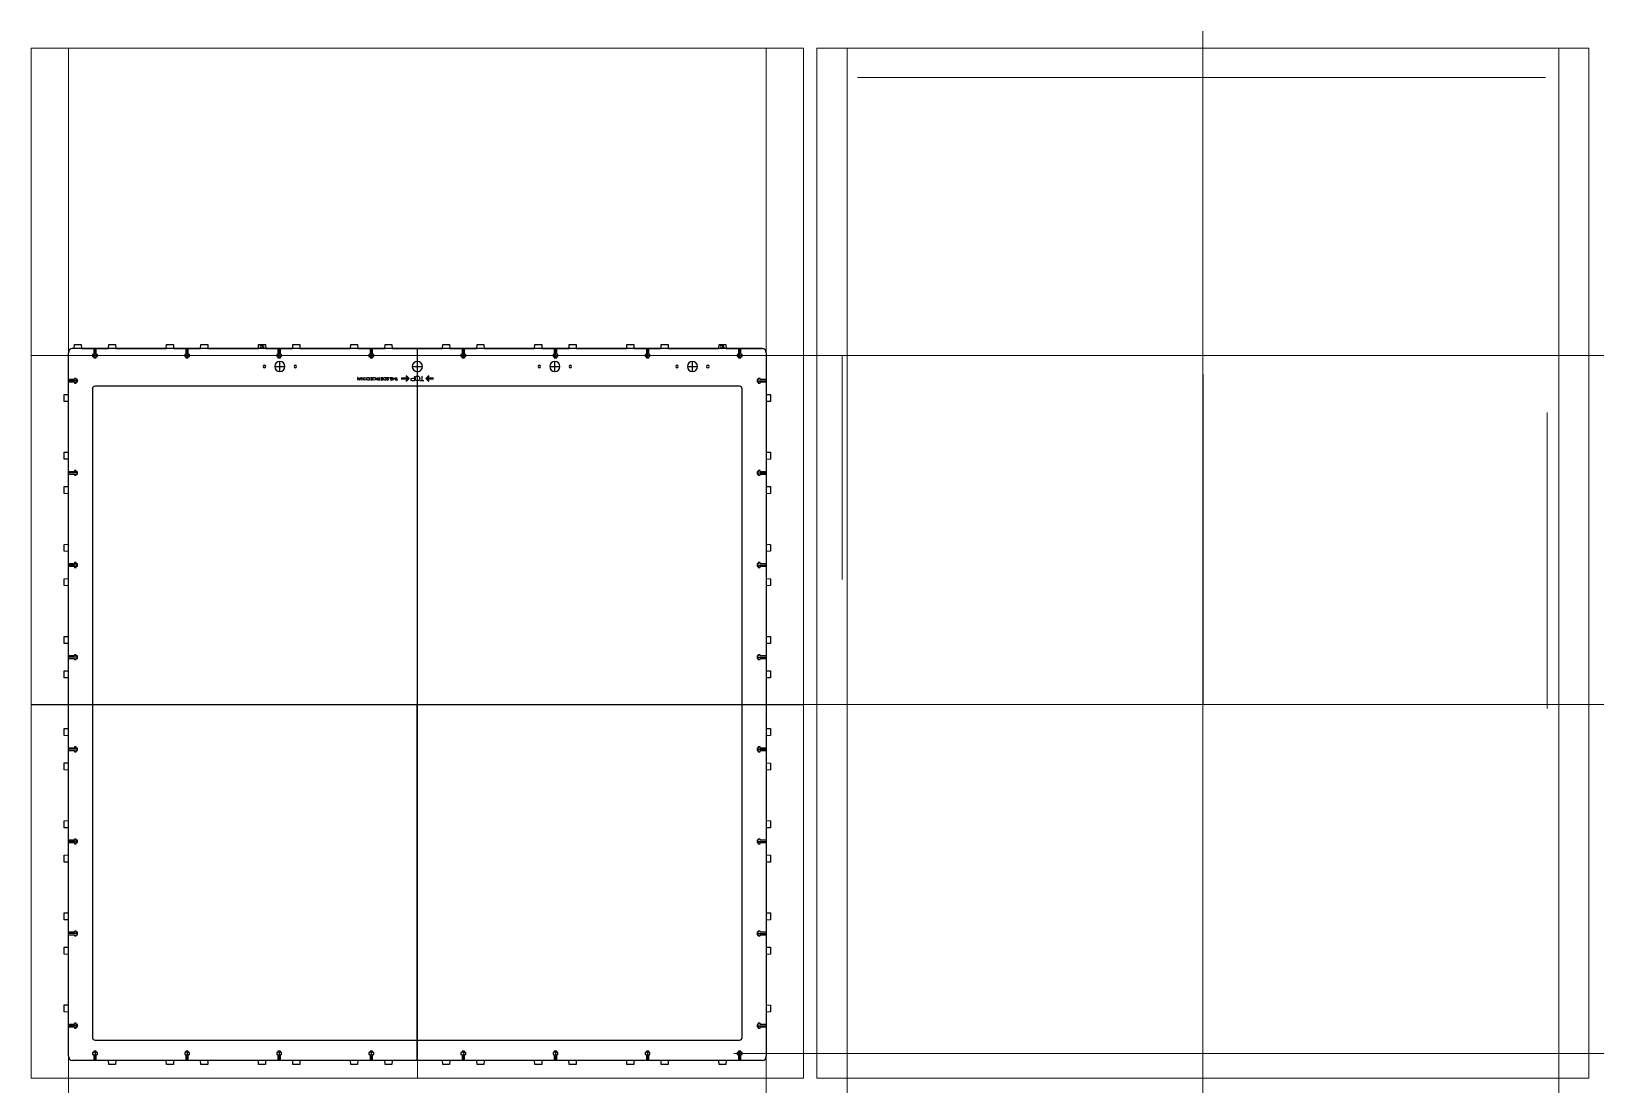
# Model space of a CAD drawing. Header units: millimetres. Extents: x -1949 to 1995, y -2739 to 1842.
# Drawn here: x -1758 to 65, y 615 to 1842 of the extents above; entities that cross this region are included whole.
import ezdxf

# ---------------------------------------------------------------- set-up
doc = ezdxf.new("R2010")
doc.units = ezdxf.units.MM
doc.layers.get('0').update_dxf_attribs({"lineweight": 25, "true_color": 0xffffff})
doc.layers.add('Laser Table', color=2, linetype='Continuous', lineweight=0, true_color=0xffff00)
doc.layers.add('Referance lines', color=2, linetype='Continuous', lineweight=0, true_color=0xffff00)

msp = doc.modelspace()

# ---------------------------------------------------------------- linework, layer by layer
at = {"color": 1, "true_color": 0xff0000}
for p, q in [((-1708.3, 1472.7), (-1708.1, 1477.6)), ((-1708.1, 1477.6), (-1700, 1477.6)), ((-1700, 1477.6), (-1699.8, 1472.7)), ((-1668.2, 1472.7), (-1668, 1477.6)), ((-1668, 1477.6), (-1660, 1477.6)), ((-1660, 1477.6), (-1659.8, 1472.7)), ((-1600.9, 1472.7), (-1600.7, 1477.6)), ((-1600.7, 1477.6), (-1592.7, 1477.6)), ((-1592.7, 1477.6), (-1592.5, 1472.7)), ((-1560.9, 1472.7), (-1560.7, 1477.6)), ((-1560.7, 1477.6), (-1552.7, 1477.6)), ((-1552.7, 1477.6), (-1552.5, 1472.7)), ((-1493.6, 1472.7), (-1493.4, 1477.6)), ((-1493.4, 1477.6), (-1485.3, 1477.6)), ((-1485.3, 1477.6), (-1485.1, 1472.7)), ((-1453.6, 1472.7), (-1453.4, 1477.6)), ((-1453.4, 1477.6), (-1445.3, 1477.6)), ((-1445.3, 1477.6), (-1445.1, 1472.7)), ((-1386.2, 1472.7), (-1386, 1477.6)), ((-1386, 1477.6), (-1378, 1477.6)), ((-1378, 1477.6), (-1377.8, 1472.7)), ((-1346.2, 1472.7), (-1346, 1477.6)), ((-1346, 1477.6), (-1338, 1477.6)), ((-1338, 1477.6), (-1337.8, 1472.7)), ((-1278.9, 1472.7), (-1278.7, 1477.6)), ((-1278.7, 1477.6), (-1270.7, 1477.6)), ((-1270.7, 1477.6), (-1270.5, 1472.7)), ((-1238.9, 1472.7), (-1238.7, 1477.6)), ((-1238.7, 1477.6), (-1230.7, 1477.6)), ((-1230.7, 1477.6), (-1230.5, 1472.7)), ((-1171.6, 1472.7), (-1171.4, 1477.6)), ((-1171.4, 1477.6), (-1163.3, 1477.6)), ((-1163.3, 1477.6), (-1163.1, 1472.7)), ((-1131.5, 1472.7), (-1131.3, 1477.6)), ((-1131.3, 1477.6), (-1123.3, 1477.6)), ((-1123.3, 1477.6), (-1123.1, 1472.7)), ((-1064.2, 1472.7), (-1064, 1477.6)), ((-1064, 1477.6), (-1056, 1477.6)), ((-1056, 1477.6), (-1055.8, 1472.7)), ((-1024.2, 1472.7), (-1024, 1477.6)), ((-1024, 1477.6), (-1016, 1477.6)), ((-1016, 1477.6), (-1015.8, 1472.7)), ((-956.9, 1472.7), (-956.7, 1477.6)), ((-956.7, 1477.6), (-948.6, 1477.6)), ((-948.6, 1477.6), (-948.4, 1472.7)), ((-1659.8, 1472.7), (-1600.9, 1472.7)), ((-1552.5, 1472.7), (-1493.6, 1472.7)), ((-1445.1, 1472.7), (-1386.2, 1472.7)), ((-1337.8, 1472.7), (-1278.9, 1472.7)), ((-1230.5, 1472.7), (-1171.6, 1472.7)), ((-1123.1, 1472.7), (-1064.2, 1472.7)), ((-1015.8, 1472.7), (-956.9, 1472.7)), ((-1719.9, 1419.2), (-1715, 1419.4)), ((-1719.9, 1411.2), (-1719.9, 1419.2)), ((-1715, 1411), (-1719.9, 1411.2)), ((-1715, 1352.1), (-1715, 1411)), ((-901.7, 1419.4), (-896.8, 1419.2)), ((-896.8, 1411.2), (-901.7, 1411)), ((-901.7, 1411), (-901.7, 1352.1)), ((-896.8, 1419.2), (-896.8, 1411.2)), ((-1719.9, 1351.9), (-1715, 1352.1)), ((-1719.9, 1343.9), (-1719.9, 1351.9)), ((-901.7, 1352.1), (-896.8, 1351.9)), ((-896.8, 1351.9), (-896.8, 1343.8)), ((-1715, 1343.7), (-1719.9, 1343.9)), ((-896.8, 1343.8), (-901.7, 1343.6)), ((-1719.9, 1311.9), (-1715, 1312.1)), ((-1719.9, 1303.8), (-1719.9, 1311.9)), ((-1715, 1303.6), (-1719.9, 1303.8)), ((-1715, 1244.7), (-1715, 1303.6)), ((-901.7, 1312.1), (-896.8, 1311.9)), ((-896.8, 1303.8), (-901.7, 1303.6)), ((-901.7, 1303.6), (-901.7, 1244.7)), ((-896.8, 1311.9), (-896.8, 1303.8)), ((-1719.9, 1244.5), (-1715, 1244.7)), ((-1719.9, 1236.5), (-1719.9, 1244.5)), ((-901.7, 1244.7), (-896.8, 1244.5)), ((-896.8, 1244.5), (-896.8, 1236.5)), ((-1715, 1236.3), (-1719.9, 1236.5)), ((-896.8, 1236.5), (-901.7, 1236.3)), ((-1719.9, 1204.5), (-1715, 1204.7)), ((-1719.9, 1196.5), (-1719.9, 1204.5)), ((-901.7, 1204.7), (-896.8, 1204.5)), ((-896.8, 1204.5), (-896.8, 1196.5)), ((-1715, 1196.3), (-1719.9, 1196.5)), ((-1715, 1137.4), (-1715, 1196.3)), ((-896.8, 1196.5), (-901.7, 1196.3)), ((-901.7, 1196.3), (-901.7, 1137.4)), ((-1719.9, 1137.2), (-1715, 1137.4)), ((-1719.9, 1129.2), (-1719.9, 1137.2)), ((-901.7, 1137.4), (-896.8, 1137.2)), ((-896.8, 1137.2), (-896.8, 1129.2)), ((-1715, 1129), (-1719.9, 1129.2)), ((-896.8, 1129.2), (-901.7, 1129)), ((-1719.9, 1097.2), (-1715, 1097.4)), ((-1719.9, 1089.2), (-1719.9, 1097.2)), ((-901.7, 1097.4), (-896.8, 1097.2)), ((-896.8, 1097.2), (-896.8, 1089.2)), ((-1715, 1089), (-1719.9, 1089.2)), ((-1715, 1030.1), (-1715, 1089)), ((-896.8, 1089.2), (-901.7, 1089)), ((-901.7, 1089), (-901.7, 1030.1)), ((-1719.9, 1029.9), (-1715, 1030.1)), ((-1719.9, 1021.8), (-1719.9, 1029.9)), ((-1715, 1021.6), (-1719.9, 1021.8)), ((-901.7, 1030.1), (-896.8, 1029.9)), ((-896.8, 1021.8), (-901.7, 1021.6)), ((-896.8, 1029.9), (-896.8, 1021.8)), ((-1719.9, 989.9), (-1715, 990.1)), ((-1719.9, 981.8), (-1719.9, 989.9)), ((-901.7, 990), (-896.8, 989.8)), ((-896.8, 989.8), (-896.8, 981.8)), ((-1715, 981.6), (-1719.9, 981.8)), ((-1715, 922.7), (-1715, 981.6)), ((-896.8, 981.8), (-901.7, 981.6)), ((-901.7, 981.6), (-901.7, 922.7)), ((-1719.9, 922.5), (-1715, 922.7)), ((-1719.9, 914.5), (-1719.9, 922.5)), ((-1715, 914.3), (-1719.9, 914.5)), ((-901.7, 922.7), (-896.8, 922.5)), ((-896.8, 914.5), (-901.7, 914.3)), ((-896.8, 922.5), (-896.8, 914.5)), ((-1719.9, 882.5), (-1715, 882.7)), ((-1719.9, 874.5), (-1719.9, 882.5)), ((-901.7, 882.7), (-896.8, 882.5)), ((-896.8, 882.5), (-896.8, 874.5)), ((-1715, 874.3), (-1719.9, 874.5)), ((-1715, 815.4), (-1715, 874.3)), ((-896.8, 874.5), (-901.7, 874.3)), ((-901.7, 874.3), (-901.7, 815.4)), ((-1719.9, 815.2), (-1715, 815.4)), ((-1719.9, 807.2), (-1719.9, 815.2)), ((-1715, 807), (-1719.9, 807.2)), ((-901.7, 815.4), (-896.8, 815.2)), ((-896.8, 807.1), (-901.7, 806.9)), ((-896.8, 815.2), (-896.8, 807.1)), ((-1719.9, 775.2), (-1715, 775.4)), ((-1719.9, 767.1), (-1719.9, 775.2)), ((-1715, 766.9), (-1719.9, 767.1)), ((-1715, 708.1), (-1715, 766.9)), ((-901.7, 775.4), (-896.8, 775.2)), ((-896.8, 767.1), (-901.7, 766.9)), ((-901.7, 766.9), (-901.7, 708)), ((-896.8, 775.2), (-896.8, 767.1)), ((-1719.9, 707.9), (-1715, 708.1)), ((-1719.9, 699.8), (-1719.9, 707.9)), ((-1715, 699.6), (-1719.9, 699.8)), ((-901.7, 708), (-896.8, 707.8)), ((-896.8, 699.8), (-901.7, 699.6)), ((-896.8, 707.8), (-896.8, 699.8)), ((-1668.1, 638.5), (-1668.3, 643.3)), ((-1660, 638.5), (-1668.1, 638.5)), ((-1659.8, 643.3), (-1660, 638.5)), ((-1600.9, 643.3), (-1659.8, 643.3)), ((-1600.7, 638.5), (-1600.9, 643.3)), ((-1592.7, 638.5), (-1600.7, 638.5)), ((-1592.5, 643.3), (-1592.7, 638.5)), ((-1560.7, 638.5), (-1560.9, 643.3)), ((-1552.7, 638.5), (-1560.7, 638.5)), ((-1552.5, 643.3), (-1552.7, 638.5)), ((-1493.6, 643.3), (-1552.5, 643.3)), ((-1493.4, 638.5), (-1493.6, 643.3)), ((-1485.4, 638.5), (-1493.4, 638.5)), ((-1485.2, 643.3), (-1485.4, 638.5)), ((-1453.4, 638.5), (-1453.6, 643.3)), ((-1445.3, 638.5), (-1453.4, 638.5)), ((-1445.1, 643.3), (-1445.3, 638.5)), ((-1386.2, 643.3), (-1445.1, 643.3)), ((-1386, 638.5), (-1386.2, 643.3)), ((-1378, 638.5), (-1386, 638.5)), ((-1377.8, 643.3), (-1378, 638.5)), ((-1346, 638.5), (-1346.2, 643.3)), ((-1338, 638.5), (-1346, 638.5)), ((-1337.8, 643.3), (-1338, 638.5)), ((-1278.9, 643.3), (-1337.8, 643.3)), ((-1278.7, 638.5), (-1278.9, 643.3)), ((-1270.7, 638.5), (-1278.7, 638.5)), ((-1270.5, 643.3), (-1270.7, 638.5)), ((-1238.7, 638.5), (-1238.9, 643.3)), ((-1230.7, 638.5), (-1238.7, 638.5)), ((-1230.5, 643.3), (-1230.7, 638.5)), ((-1171.6, 643.3), (-1230.5, 643.3)), ((-1171.4, 638.5), (-1171.6, 643.3)), ((-1163.3, 638.5), (-1171.4, 638.5)), ((-1163.1, 643.3), (-1163.3, 638.5)), ((-1131.4, 638.5), (-1131.6, 643.3)), ((-1123.3, 638.5), (-1131.4, 638.5)), ((-1123.1, 643.3), (-1123.3, 638.5)), ((-1064.2, 643.3), (-1123.1, 643.3)), ((-1064, 638.5), (-1064.2, 643.3)), ((-1056, 638.5), (-1064, 638.5)), ((-1055.8, 643.3), (-1056, 638.5)), ((-1024, 638.5), (-1024.2, 643.3)), ((-1016, 638.5), (-1024, 638.5)), ((-1015.8, 643.3), (-1016, 638.5)), ((-956.9, 643.3), (-1015.8, 643.3)), ((-956.7, 638.5), (-956.9, 643.3)), ((-948.7, 638.5), (-956.7, 638.5)), ((-948.5, 643.3), (-948.7, 638.5))]:
    msp.add_line(p, q, dxfattribs=at)
for p, q in [((-1715, 648.1), (-1715, 1467.9)), ((-1715, 1436.6), (-1715, 1467.9)), ((-906.5, 1472.7), (-1710.5, 1472.7)), ((-1708.3, 1472.7), (-1710.5, 1472.7)), ((-1699.8, 1472.7), (-1699.8, 1472.7)), ((-1699.8, 1472.7), (-1685.4, 1472.7)), ((-1685.4, 1465.7), (-1686.8, 1465.7)), ((-1686.8, 1465.7), (-1686.8, 1463.5)), ((-1686.8, 1463.5), (-1685.4, 1463.5)), ((-1685.4, 1472.7), (-1682.6, 1472.7)), ((-1685.4, 1472.7), (-1685.4, 1465.7)), ((-1685.4, 1463.5), (-1685.4, 1462)), ((-1685.4, 1462), (-1682.6, 1462)), ((-1684, 1464.2), (-1684, 1472.7)), ((-1684, 1462), (-1684, 1472.7)), ((-1682.6, 1465.7), (-1682.6, 1472.7)), ((-1682.6, 1472.7), (-1668.2, 1472.7)), ((-1681.2, 1465.7), (-1682.6, 1465.7)), ((-1682.6, 1462), (-1682.6, 1463.5)), ((-1682.6, 1463.5), (-1681.2, 1463.5)), ((-1681.2, 1463.5), (-1681.2, 1465.7)), ((-1592.5, 1472.7), (-1578.1, 1472.7)), ((-1578.1, 1465.7), (-1579.5, 1465.7)), ((-1579.5, 1465.7), (-1579.5, 1463.5)), ((-1579.5, 1463.5), (-1578.1, 1463.5)), ((-1578.1, 1472.7), (-1575.3, 1472.7)), ((-1578.1, 1472.7), (-1578.1, 1465.7)), ((-1578.1, 1463.5), (-1578.1, 1462)), ((-1578.1, 1462), (-1575.3, 1462)), ((-1576.7, 1464.2), (-1576.7, 1472.7)), ((-1576.7, 1462), (-1576.7, 1472.7)), ((-1575.3, 1465.7), (-1575.3, 1472.7)), ((-1575.3, 1472.7), (-1560.9, 1472.7)), ((-1573.9, 1465.7), (-1575.3, 1465.7)), ((-1575.3, 1462), (-1575.3, 1463.5)), ((-1575.3, 1463.5), (-1573.9, 1463.5)), ((-1573.9, 1463.5), (-1573.9, 1465.7)), ((-1485.1, 1472.7), (-1470.8, 1472.7)), ((-1470.8, 1465.7), (-1472.2, 1465.7)), ((-1472.2, 1465.7), (-1472.2, 1463.5)), ((-1472.2, 1463.5), (-1470.8, 1463.5)), ((-1470.8, 1472.7), (-1468, 1472.7)), ((-1470.8, 1472.7), (-1470.8, 1465.7)), ((-1470.8, 1463.5), (-1470.8, 1462)), ((-1470.8, 1462), (-1468, 1462)), ((-1469.4, 1464.2), (-1469.4, 1472.7)), ((-1469.4, 1462), (-1469.4, 1472.7)), ((-1468, 1465.7), (-1468, 1472.7)), ((-1468, 1472.7), (-1453.6, 1472.7)), ((-1466.6, 1465.7), (-1468, 1465.7)), ((-1468, 1462), (-1468, 1463.5)), ((-1468, 1463.5), (-1466.6, 1463.5)), ((-1466.6, 1463.5), (-1466.6, 1465.7)), ((-1377.8, 1472.7), (-1363.4, 1472.7)), ((-1363.4, 1465.7), (-1364.8, 1465.7)), ((-1364.8, 1465.7), (-1364.8, 1463.5)), ((-1364.8, 1463.5), (-1363.4, 1463.5)), ((-1363.4, 1472.7), (-1360.6, 1472.7)), ((-1363.4, 1472.7), (-1363.4, 1465.7)), ((-1363.4, 1463.5), (-1363.4, 1462)), ((-1363.4, 1462), (-1360.6, 1462)), ((-1362, 1464.2), (-1362, 1472.7)), ((-1362, 1462), (-1362, 1472.7)), ((-1360.6, 1465.7), (-1360.6, 1472.7)), ((-1360.6, 1472.7), (-1346.2, 1472.7)), ((-1359.2, 1465.7), (-1360.6, 1465.7)), ((-1360.6, 1462), (-1360.6, 1463.5)), ((-1360.6, 1463.5), (-1359.2, 1463.5)), ((-1359.2, 1463.5), (-1359.2, 1465.7)), ((-1308.4, 643.3), (-1308.3, 1472.7)), ((-1270.5, 1472.7), (-1256.1, 1472.7)), ((-1256.1, 1465.7), (-1257.5, 1465.7)), ((-1257.5, 1465.7), (-1257.5, 1463.5)), ((-1257.5, 1463.5), (-1256.1, 1463.5)), ((-1256.1, 1472.7), (-1253.3, 1472.7)), ((-1256.1, 1472.7), (-1256.1, 1465.7)), ((-1256.1, 1463.5), (-1256.1, 1462)), ((-1256.1, 1462), (-1253.3, 1462)), ((-1254.7, 1464.2), (-1254.7, 1472.7)), ((-1254.7, 1462), (-1254.7, 1472.7)), ((-1253.3, 1465.7), (-1253.3, 1472.7)), ((-1253.3, 1472.7), (-1238.9, 1472.7)), ((-1251.9, 1465.7), (-1253.3, 1465.7)), ((-1253.3, 1462), (-1253.3, 1463.5)), ((-1253.3, 1463.5), (-1251.9, 1463.5)), ((-1251.9, 1463.5), (-1251.9, 1465.7)), ((-1163.1, 1472.7), (-1148.7, 1472.7)), ((-1148.7, 1465.7), (-1150.1, 1465.7)), ((-1150.1, 1465.7), (-1150.1, 1463.5)), ((-1150.1, 1463.5), (-1148.7, 1463.5)), ((-1148.7, 1472.7), (-1145.9, 1472.7)), ((-1148.7, 1472.7), (-1148.7, 1465.7)), ((-1148.7, 1463.5), (-1148.7, 1462)), ((-1148.7, 1462), (-1145.9, 1462)), ((-1147.3, 1464.2), (-1147.3, 1472.7)), ((-1147.3, 1462), (-1147.3, 1472.7)), ((-1145.9, 1465.7), (-1145.9, 1472.7)), ((-1145.9, 1472.7), (-1131.5, 1472.7)), ((-1144.5, 1465.7), (-1145.9, 1465.7)), ((-1145.9, 1462), (-1145.9, 1463.5)), ((-1145.9, 1463.5), (-1144.5, 1463.5)), ((-1144.5, 1463.5), (-1144.5, 1465.7)), ((-1055.8, 1472.7), (-1041.4, 1472.7)), ((-1041.4, 1465.7), (-1042.8, 1465.7)), ((-1042.8, 1465.7), (-1042.8, 1463.5)), ((-1042.8, 1463.5), (-1041.4, 1463.5)), ((-1041.4, 1472.7), (-1038.6, 1472.7)), ((-1041.4, 1472.7), (-1041.4, 1465.7)), ((-1041.4, 1463.5), (-1041.4, 1462)), ((-1041.4, 1462), (-1038.6, 1462)), ((-1040, 1464.2), (-1040, 1472.7)), ((-1040, 1462), (-1040, 1472.7)), ((-1038.6, 1465.7), (-1038.6, 1472.7)), ((-1038.6, 1472.7), (-1024.2, 1472.7)), ((-1037.2, 1465.7), (-1038.6, 1465.7)), ((-1038.6, 1462), (-1038.6, 1463.5)), ((-1038.6, 1463.5), (-1037.2, 1463.5)), ((-1037.2, 1463.5), (-1037.2, 1465.7)), ((-948.4, 1472.7), (-934.1, 1472.7)), ((-934.1, 1465.7), (-935.5, 1465.7)), ((-935.5, 1465.7), (-935.5, 1463.5)), ((-935.5, 1463.5), (-934.1, 1463.5)), ((-934.1, 1472.7), (-931.3, 1472.7)), ((-934.1, 1472.7), (-934.1, 1465.7)), ((-934.1, 1463.5), (-934.1, 1462)), ((-934.1, 1462), (-931.3, 1462)), ((-932.7, 1464.2), (-932.7, 1472.7)), ((-932.7, 1462), (-932.7, 1472.7)), ((-931.3, 1465.7), (-931.3, 1472.7)), ((-931.3, 1472.7), (-906.5, 1472.7)), ((-929.9, 1465.7), (-931.3, 1465.7)), ((-931.3, 1462), (-931.3, 1463.5)), ((-931.3, 1463.5), (-929.9, 1463.5)), ((-929.9, 1463.5), (-929.9, 1465.7)), ((-901.7, 1467.9), (-901.7, 648.1)), ((-901.7, 1467.9), (-901.7, 1436.6)), ((-1474.5, 1451.8), (-1462.7, 1451.8)), ((-1468.6, 1445.9), (-1468.6, 1457.7)), ((-1314.3, 1451.8), (-1302.3, 1451.8)), ((-1308.3, 1445.8), (-1308.3, 1457.8)), ((-1153.9, 1451.8), (-1142.1, 1451.8)), ((-1148, 1445.9), (-1148, 1457.7)), ((-993.6, 1451.8), (-981.8, 1451.8)), ((-987.7, 1445.9), (-987.7, 1457.7)), ((-1708, 1436.6), (-1715, 1436.6)), ((-1715, 1433.8), (-1715, 1436.6)), ((-1706.5, 1435.2), (-1715, 1435.2)), ((-1704.4, 1435.2), (-1715, 1435.2)), ((-1715, 1433.8), (-1708, 1433.8)), ((-1715, 1419.4), (-1715, 1433.8)), ((-1705.8, 1438), (-1708, 1438)), ((-1708, 1438), (-1708, 1436.6)), ((-1708, 1433.8), (-1708, 1432.4)), ((-1708, 1432.4), (-1705.8, 1432.4)), ((-1705.8, 1436.6), (-1705.8, 1438)), ((-1704.4, 1436.6), (-1705.8, 1436.6)), ((-1705.8, 1432.4), (-1705.8, 1433.8)), ((-1705.8, 1433.8), (-1704.4, 1433.8)), ((-1704.4, 1433.8), (-1704.4, 1436.6)), ((-1687, 1425.8), (-1687, 670.1)), ((-932.7, 1428.8), (-1684, 1428.8)), ((-929.7, 670.1), (-929.7, 1425.8)), ((-910.9, 1436.6), (-912.3, 1436.6)), ((-912.3, 1436.6), (-912.3, 1433.8)), ((-912.3, 1435.2), (-901.7, 1435.2)), ((-912.3, 1433.8), (-910.9, 1433.8)), ((-908.7, 1438), (-910.9, 1438)), ((-910.9, 1438), (-910.9, 1436.6)), ((-910.9, 1433.8), (-910.9, 1432.4)), ((-910.9, 1432.4), (-908.7, 1432.4)), ((-910.2, 1435.2), (-901.7, 1435.2)), ((-908.7, 1436.6), (-908.7, 1438)), ((-901.7, 1436.6), (-908.7, 1436.6)), ((-908.7, 1432.4), (-908.7, 1433.8)), ((-908.7, 1433.8), (-901.7, 1433.8)), ((-901.7, 1436.6), (-901.7, 1433.8)), ((-901.7, 1433.8), (-901.7, 1419.4)), ((-1715, 1329.3), (-1715, 1343.7)), ((-901.7, 1343.6), (-901.7, 1329.3)), ((-1708, 1329.3), (-1715, 1329.3)), ((-1715, 1326.5), (-1715, 1329.3)), ((-1706.5, 1327.9), (-1715, 1327.9)), ((-1704.4, 1327.9), (-1715, 1327.9)), ((-1715, 1326.5), (-1708, 1326.5)), ((-1715, 1312.1), (-1715, 1326.5)), ((-1705.8, 1330.7), (-1708, 1330.7)), ((-1708, 1330.7), (-1708, 1329.3)), ((-1708, 1326.5), (-1708, 1325.1)), ((-1708, 1325.1), (-1705.8, 1325.1)), ((-1705.8, 1329.3), (-1705.8, 1330.7)), ((-1704.4, 1329.3), (-1705.8, 1329.3)), ((-1705.8, 1325.1), (-1705.8, 1326.5)), ((-1705.8, 1326.5), (-1704.4, 1326.5)), ((-1704.4, 1326.5), (-1704.4, 1329.3)), ((-910.9, 1329.3), (-912.3, 1329.3)), ((-912.3, 1329.3), (-912.3, 1326.5)), ((-912.3, 1327.9), (-901.7, 1327.9)), ((-912.3, 1326.5), (-910.9, 1326.5)), ((-908.7, 1330.7), (-910.9, 1330.7)), ((-910.9, 1330.7), (-910.9, 1329.3)), ((-910.9, 1326.5), (-910.9, 1325.1)), ((-910.9, 1325.1), (-908.7, 1325.1)), ((-910.2, 1327.9), (-901.7, 1327.9)), ((-908.7, 1329.3), (-908.7, 1330.7)), ((-901.7, 1329.3), (-908.7, 1329.3)), ((-908.7, 1325.1), (-908.7, 1326.5)), ((-908.7, 1326.5), (-901.7, 1326.5)), ((-901.7, 1329.3), (-901.7, 1326.5)), ((-901.7, 1326.5), (-901.7, 1312.1)), ((-1715, 1221.9), (-1715, 1236.3)), ((-1708, 1221.9), (-1715, 1221.9)), ((-1715, 1219.1), (-1715, 1221.9)), ((-1705.8, 1223.3), (-1708, 1223.3)), ((-1708, 1223.3), (-1708, 1221.9)), ((-1705.8, 1221.9), (-1705.8, 1223.3)), ((-1704.4, 1221.9), (-1705.8, 1221.9)), ((-1704.4, 1219.1), (-1704.4, 1221.9)), ((-910.9, 1221.9), (-912.3, 1221.9)), ((-912.3, 1221.9), (-912.3, 1219.1)), ((-910.9, 1223.3), (-910.9, 1221.9)), ((-908.7, 1223.3), (-910.9, 1223.3)), ((-908.7, 1221.9), (-908.7, 1223.3)), ((-901.7, 1221.9), (-908.7, 1221.9)), ((-901.7, 1236.3), (-901.7, 1221.9)), ((-901.7, 1221.9), (-901.7, 1219.1)), ((-1706.5, 1220.5), (-1715, 1220.5)), ((-1704.4, 1220.5), (-1715, 1220.5)), ((-1715, 1219.1), (-1708, 1219.1)), ((-1715, 1204.7), (-1715, 1219.1)), ((-1708, 1219.1), (-1708, 1217.7)), ((-1708, 1217.7), (-1705.8, 1217.7)), ((-1705.8, 1217.7), (-1705.8, 1219.1)), ((-1705.8, 1219.1), (-1704.4, 1219.1)), ((-912.3, 1220.5), (-901.7, 1220.5)), ((-912.3, 1219.1), (-910.9, 1219.1)), ((-910.9, 1219.1), (-910.9, 1217.7)), ((-910.9, 1217.7), (-908.7, 1217.7)), ((-910.2, 1220.5), (-901.7, 1220.5)), ((-908.7, 1217.7), (-908.7, 1219.1)), ((-908.7, 1219.1), (-901.7, 1219.1)), ((-901.7, 1219.1), (-901.7, 1204.7)), ((-1715, 1114.6), (-1715, 1129)), ((-1708, 1114.6), (-1715, 1114.6)), ((-1715, 1111.8), (-1715, 1114.6)), ((-1706.5, 1113.2), (-1715, 1113.2)), ((-1704.4, 1113.2), (-1715, 1113.2)), ((-1705.8, 1116), (-1708, 1116)), ((-1708, 1116), (-1708, 1114.6)), ((-1705.8, 1114.6), (-1705.8, 1116)), ((-1704.4, 1114.6), (-1705.8, 1114.6)), ((-1704.4, 1111.8), (-1704.4, 1114.6)), ((-910.9, 1114.6), (-912.3, 1114.6)), ((-912.3, 1114.6), (-912.3, 1111.8)), ((-912.3, 1113.2), (-901.7, 1113.2)), ((-908.7, 1116), (-910.9, 1116)), ((-910.9, 1116), (-910.9, 1114.6)), ((-910.2, 1113.2), (-901.7, 1113.2)), ((-908.7, 1114.6), (-908.7, 1116)), ((-901.7, 1114.6), (-908.7, 1114.6)), ((-901.7, 1129), (-901.7, 1114.6)), ((-901.7, 1114.6), (-901.7, 1111.8)), ((-1715, 1111.8), (-1708, 1111.8)), ((-1715, 1097.4), (-1715, 1111.8)), ((-1708, 1111.8), (-1708, 1110.4)), ((-1708, 1110.4), (-1705.8, 1110.4)), ((-1705.8, 1110.4), (-1705.8, 1111.8)), ((-1705.8, 1111.8), (-1704.4, 1111.8)), ((-912.3, 1111.8), (-910.9, 1111.8)), ((-910.9, 1111.8), (-910.9, 1110.4)), ((-910.9, 1110.4), (-908.7, 1110.4)), ((-908.7, 1110.4), (-908.7, 1111.8)), ((-908.7, 1111.8), (-901.7, 1111.8)), ((-901.7, 1111.8), (-901.7, 1097.4)), ((-1758.3, 1058), (-858.3, 1058)), ((-1715, 1007.2), (-1715, 1021.6)), ((-901.7, 1021.6), (-901.7, 1007.2)), ((-1708, 1007.2), (-1715, 1007.2)), ((-1715, 1004.4), (-1715, 1007.2)), ((-1706.5, 1005.8), (-1715, 1005.8)), ((-1704.4, 1005.8), (-1715, 1005.8)), ((-1715, 1004.4), (-1708, 1004.4)), ((-1715, 990.1), (-1715, 1004.4)), ((-1705.8, 1008.6), (-1708, 1008.6)), ((-1708, 1008.6), (-1708, 1007.2)), ((-1708, 1004.4), (-1708, 1003)), ((-1708, 1003), (-1705.8, 1003)), ((-1705.8, 1007.2), (-1705.8, 1008.6)), ((-1704.4, 1007.2), (-1705.8, 1007.2)), ((-1705.8, 1003), (-1705.8, 1004.4)), ((-1705.8, 1004.4), (-1704.4, 1004.4)), ((-1704.4, 1004.4), (-1704.4, 1007.2)), ((-910.9, 1007.2), (-912.3, 1007.2)), ((-912.3, 1007.2), (-912.3, 1004.4)), ((-912.3, 1005.8), (-901.7, 1005.8)), ((-912.3, 1004.4), (-910.9, 1004.4)), ((-908.7, 1008.6), (-910.9, 1008.6)), ((-910.9, 1008.6), (-910.9, 1007.2)), ((-910.9, 1004.4), (-910.9, 1003)), ((-910.9, 1003), (-908.7, 1003)), ((-910.2, 1005.8), (-901.7, 1005.8)), ((-908.7, 1007.2), (-908.7, 1008.6)), ((-901.7, 1007.2), (-908.7, 1007.2)), ((-908.7, 1003), (-908.7, 1004.4)), ((-908.7, 1004.4), (-901.7, 1004.4)), ((-901.7, 1007.2), (-901.7, 1004.4)), ((-901.7, 1004.4), (-901.7, 990)), ((-1715, 899.9), (-1715, 914.3)), ((-901.7, 914.3), (-901.7, 899.9)), ((-1708, 899.9), (-1715, 899.9)), ((-1715, 897.1), (-1715, 899.9)), ((-1706.5, 898.5), (-1715, 898.5)), ((-1704.4, 898.5), (-1715, 898.5)), ((-1715, 897.1), (-1708, 897.1)), ((-1715, 882.7), (-1715, 897.1)), ((-1705.8, 901.3), (-1708, 901.3)), ((-1708, 901.3), (-1708, 899.9)), ((-1708, 897.1), (-1708, 895.7)), ((-1708, 895.7), (-1705.8, 895.7)), ((-1705.8, 899.9), (-1705.8, 901.3)), ((-1704.4, 899.9), (-1705.8, 899.9)), ((-1705.8, 895.7), (-1705.8, 897.1)), ((-1705.8, 897.1), (-1704.4, 897.1)), ((-1704.4, 897.1), (-1704.4, 899.9)), ((-910.9, 899.9), (-912.3, 899.9)), ((-912.3, 899.9), (-912.3, 897.1)), ((-912.3, 898.5), (-901.7, 898.5)), ((-912.3, 897.1), (-910.9, 897.1)), ((-910.9, 901.3), (-910.9, 899.9)), ((-908.7, 901.3), (-910.9, 901.3)), ((-910.9, 897.1), (-910.9, 895.7)), ((-910.9, 895.7), (-908.7, 895.7)), ((-910.2, 898.5), (-901.7, 898.5)), ((-908.7, 899.9), (-908.7, 901.3)), ((-901.7, 899.9), (-908.7, 899.9)), ((-908.7, 895.7), (-908.7, 897.1)), ((-908.7, 897.1), (-901.7, 897.1)), ((-901.7, 899.9), (-901.7, 897.1)), ((-901.7, 897.1), (-901.7, 882.7)), ((-1715, 792.6), (-1715, 807)), ((-901.7, 806.9), (-901.7, 792.6)), ((-1708, 792.6), (-1715, 792.6)), ((-1715, 789.8), (-1715, 792.6)), ((-1706.5, 791.2), (-1715, 791.2)), ((-1704.4, 791.2), (-1715, 791.2)), ((-1715, 789.8), (-1708, 789.8)), ((-1715, 775.4), (-1715, 789.8)), ((-1705.8, 794), (-1708, 794)), ((-1708, 794), (-1708, 792.6)), ((-1708, 789.8), (-1708, 788.4)), ((-1708, 788.4), (-1705.8, 788.4)), ((-1705.8, 792.6), (-1705.8, 794)), ((-1704.4, 792.6), (-1705.8, 792.6)), ((-1705.8, 788.4), (-1705.8, 789.8)), ((-1705.8, 789.8), (-1704.4, 789.8)), ((-1704.4, 789.8), (-1704.4, 792.6)), ((-910.9, 792.6), (-912.3, 792.6)), ((-912.3, 792.6), (-912.3, 789.8)), ((-912.3, 791.2), (-901.7, 791.2)), ((-912.3, 789.8), (-910.9, 789.8)), ((-908.7, 794), (-910.9, 794)), ((-910.9, 794), (-910.9, 792.6)), ((-910.9, 789.8), (-910.9, 788.4)), ((-910.9, 788.4), (-908.7, 788.4)), ((-910.2, 791.2), (-901.7, 791.2)), ((-908.7, 792.6), (-908.7, 794)), ((-901.7, 792.6), (-908.7, 792.6)), ((-908.7, 788.4), (-908.7, 789.8)), ((-908.7, 789.8), (-901.7, 789.8)), ((-901.7, 792.6), (-901.7, 789.8)), ((-901.7, 789.8), (-901.7, 775.4)), ((-1715, 685.2), (-1715, 699.6)), ((-901.7, 699.6), (-901.7, 685.2)), ((-1708, 685.2), (-1715, 685.2)), ((-1715, 682.4), (-1715, 685.2)), ((-1706.5, 683.8), (-1715, 683.8)), ((-1704.4, 683.8), (-1715, 683.8)), ((-1715, 682.4), (-1708, 682.4)), ((-1715, 648.1), (-1715, 682.4)), ((-1705.8, 686.6), (-1708, 686.6)), ((-1708, 686.6), (-1708, 685.2)), ((-1708, 682.4), (-1708, 681)), ((-1708, 681), (-1705.8, 681)), ((-1705.8, 685.2), (-1705.8, 686.6)), ((-1704.4, 685.2), (-1705.8, 685.2)), ((-1705.8, 681), (-1705.8, 682.4)), ((-1705.8, 682.4), (-1704.4, 682.4)), ((-1704.4, 682.4), (-1704.4, 685.2)), ((-910.9, 685.2), (-912.3, 685.2)), ((-912.3, 685.2), (-912.3, 682.4)), ((-912.3, 683.8), (-901.7, 683.8)), ((-912.3, 682.4), (-910.9, 682.4)), ((-908.7, 686.6), (-910.9, 686.6)), ((-910.9, 686.6), (-910.9, 685.2)), ((-910.9, 682.4), (-910.9, 681)), ((-910.9, 681), (-908.7, 681)), ((-910.2, 683.8), (-901.7, 683.8)), ((-908.7, 685.2), (-908.7, 686.6)), ((-901.7, 685.2), (-908.7, 685.2)), ((-908.7, 681), (-908.7, 682.4)), ((-908.7, 682.4), (-901.7, 682.4)), ((-901.7, 685.2), (-901.7, 682.4)), ((-901.7, 682.4), (-901.7, 648.1)), ((-1684, 667.1), (-932.7, 667.1)), ((-906.5, 643.3), (-1710.2, 643.3)), ((-1699.8, 643.3), (-1710.2, 643.3)), ((-1685.4, 643.3), (-1699.8, 643.3)), ((-1699.8, 643.3), (-1699.8, 643.3)), ((-1685.4, 652.6), (-1686.8, 652.6)), ((-1686.8, 652.6), (-1686.8, 650.4)), ((-1686.8, 650.4), (-1685.4, 650.4)), ((-1682.6, 654), (-1685.4, 654)), ((-1685.4, 654), (-1685.4, 652.6)), ((-1685.4, 650.4), (-1685.4, 643.3)), ((-1682.6, 643.3), (-1685.4, 643.3)), ((-1684, 654), (-1684, 643.3)), ((-1684, 651.9), (-1684, 643.3)), ((-1682.6, 652.6), (-1682.6, 654)), ((-1681.2, 652.6), (-1682.6, 652.6)), ((-1682.6, 643.3), (-1682.6, 650.4)), ((-1682.6, 650.4), (-1681.2, 650.4)), ((-1668.3, 643.3), (-1682.6, 643.3)), ((-1681.2, 650.4), (-1681.2, 652.6)), ((-1578.1, 643.3), (-1592.5, 643.3)), ((-1578.1, 652.6), (-1579.5, 652.6)), ((-1579.5, 652.6), (-1579.5, 650.4)), ((-1579.5, 650.4), (-1578.1, 650.4)), ((-1578.1, 654), (-1578.1, 652.6)), ((-1575.3, 654), (-1578.1, 654)), ((-1578.1, 650.4), (-1578.1, 643.3)), ((-1575.3, 643.3), (-1578.1, 643.3)), ((-1576.7, 654), (-1576.7, 643.3)), ((-1576.7, 651.9), (-1576.7, 643.3)), ((-1575.3, 652.6), (-1575.3, 654)), ((-1573.9, 652.6), (-1575.3, 652.6)), ((-1575.3, 643.3), (-1575.3, 650.4)), ((-1575.3, 650.4), (-1573.9, 650.4)), ((-1560.9, 643.3), (-1575.3, 643.3)), ((-1573.9, 650.4), (-1573.9, 652.6)), ((-1470.8, 643.3), (-1485.2, 643.3)), ((-1470.8, 652.6), (-1472.2, 652.6)), ((-1472.2, 652.6), (-1472.2, 650.4)), ((-1472.2, 650.4), (-1470.8, 650.4)), ((-1468, 654), (-1470.8, 654)), ((-1470.8, 654), (-1470.8, 652.6)), ((-1470.8, 650.4), (-1470.8, 643.3)), ((-1468, 643.3), (-1470.8, 643.3)), ((-1469.4, 654), (-1469.4, 643.3)), ((-1469.4, 651.9), (-1469.4, 643.3)), ((-1468, 652.6), (-1468, 654)), ((-1466.6, 652.6), (-1468, 652.6)), ((-1468, 643.3), (-1468, 650.4)), ((-1468, 650.4), (-1466.6, 650.4)), ((-1453.6, 643.3), (-1468, 643.3)), ((-1466.6, 650.4), (-1466.6, 652.6)), ((-1363.4, 643.3), (-1377.8, 643.3)), ((-1363.4, 652.6), (-1364.8, 652.6)), ((-1364.8, 652.6), (-1364.8, 650.4)), ((-1364.8, 650.4), (-1363.4, 650.4)), ((-1360.6, 654), (-1363.4, 654)), ((-1363.4, 654), (-1363.4, 652.6)), ((-1363.4, 650.4), (-1363.4, 643.3)), ((-1360.6, 643.3), (-1363.4, 643.3)), ((-1362, 654), (-1362, 643.3)), ((-1362, 651.9), (-1362, 643.3)), ((-1360.6, 652.6), (-1360.6, 654)), ((-1359.2, 652.6), (-1360.6, 652.6)), ((-1360.6, 643.3), (-1360.6, 650.4)), ((-1360.6, 650.4), (-1359.2, 650.4)), ((-1346.2, 643.3), (-1360.6, 643.3)), ((-1359.2, 650.4), (-1359.2, 652.6)), ((-1256.1, 643.3), (-1270.5, 643.3)), ((-1256.1, 652.6), (-1257.5, 652.6)), ((-1257.5, 652.6), (-1257.5, 650.4)), ((-1257.5, 650.4), (-1256.1, 650.4)), ((-1253.3, 654), (-1256.1, 654)), ((-1256.1, 654), (-1256.1, 652.6)), ((-1256.1, 650.4), (-1256.1, 643.3)), ((-1253.3, 643.3), (-1256.1, 643.3)), ((-1254.7, 654), (-1254.7, 643.3)), ((-1254.7, 651.9), (-1254.7, 643.3)), ((-1253.3, 652.6), (-1253.3, 654)), ((-1251.9, 652.6), (-1253.3, 652.6)), ((-1253.3, 643.3), (-1253.3, 650.4)), ((-1253.3, 650.4), (-1251.9, 650.4)), ((-1238.9, 643.3), (-1253.3, 643.3)), ((-1251.9, 650.4), (-1251.9, 652.6)), ((-1148.7, 643.3), (-1163.1, 643.3)), ((-1148.7, 652.6), (-1150.1, 652.6)), ((-1150.1, 652.6), (-1150.1, 650.4)), ((-1150.1, 650.4), (-1148.7, 650.4)), ((-1145.9, 654), (-1148.7, 654)), ((-1148.7, 654), (-1148.7, 652.6)), ((-1148.7, 650.4), (-1148.7, 643.3)), ((-1145.9, 643.3), (-1148.7, 643.3)), ((-1147.3, 654), (-1147.3, 643.3)), ((-1147.3, 651.9), (-1147.3, 643.3)), ((-1145.9, 652.6), (-1145.9, 654)), ((-1144.5, 652.6), (-1145.9, 652.6)), ((-1145.9, 643.3), (-1145.9, 650.4)), ((-1145.9, 650.4), (-1144.5, 650.4)), ((-1131.6, 643.3), (-1145.9, 643.3)), ((-1144.5, 650.4), (-1144.5, 652.6)), ((-1041.4, 643.3), (-1055.8, 643.3)), ((-1041.4, 652.6), (-1042.8, 652.6)), ((-1042.8, 652.6), (-1042.8, 650.4)), ((-1042.8, 650.4), (-1041.4, 650.4)), ((-1038.6, 654), (-1041.4, 654)), ((-1041.4, 654), (-1041.4, 652.6)), ((-1041.4, 650.4), (-1041.4, 643.3)), ((-1038.6, 643.3), (-1041.4, 643.3)), ((-1040, 654), (-1040, 643.3)), ((-1040, 651.9), (-1040, 643.3)), ((-1038.6, 652.6), (-1038.6, 654)), ((-1037.2, 652.6), (-1038.6, 652.6)), ((-1038.6, 643.3), (-1038.6, 650.4)), ((-1038.6, 650.4), (-1037.2, 650.4)), ((-1024.2, 643.3), (-1038.6, 643.3)), ((-1037.2, 650.4), (-1037.2, 652.6)), ((-934.1, 643.3), (-948.5, 643.3)), ((-934.1, 652.6), (-935.5, 652.6)), ((-935.5, 652.6), (-935.5, 650.4)), ((-935.5, 650.4), (-934.1, 650.4)), ((-934.1, 654), (-934.1, 652.6)), ((-931.3, 654), (-934.1, 654)), ((-934.1, 650.4), (-934.1, 643.3)), ((-931.3, 643.3), (-934.1, 643.3)), ((-932.7, 654), (-932.7, 643.3)), ((-932.7, 651.9), (-932.7, 643.3)), ((-931.3, 652.6), (-931.3, 654)), ((-929.9, 652.6), (-931.3, 652.6)), ((-931.3, 643.3), (-931.3, 650.4)), ((-931.3, 650.4), (-929.9, 650.4)), ((-906.5, 643.3), (-931.3, 643.3)), ((-929.9, 650.4), (-929.9, 652.6))]:
    msp.add_line(p, q)
at = {"color": 5, "true_color": 0x0000ff}
for points in [[(-1487.8, 1474.2), (-1487.9, 1474.2), (-1487.9, 1476.6)], [(-951.2, 1474.2), (-951.3, 1474.2), (-951.3, 1476.5)], [(-1321.9, 1441.1), (-1318.9, 1438.1), (-1327.1, 1438.1)], [(-1321.5, 1441.4), (-1318, 1437.9), (-1321.5, 1434.4)], [(-1295.1, 1434.4), (-1298.5, 1437.9), (-1295.1, 1441.4)], [(-1289.5, 1438.1), (-1297.7, 1438.1), (-1294.7, 1441.1)], [(-1375.4, 1439.2), (-1375.4, 1436.1), (-1375.5, 1436.1), (-1377.8, 1439.2), (-1377.9, 1439.2), (-1377.9, 1436.1)], [(-1375.1, 1436.1), (-1374, 1439.2), (-1373.9, 1439.2), (-1372.9, 1436.1), (-1372.9, 1436.1), (-1371.9, 1439.2), (-1371.7, 1439.2), (-1370.7, 1436.1)], [(-1366.1, 1439.2), (-1364.6, 1439.2), (-1364.6, 1436.1), (-1364.6, 1436.1)], [(-1364.6, 1436.1), (-1366.1, 1436.1)], [(-1363, 1439.2), (-1360.6, 1439.2), (-1360.6, 1436.1), (-1362.9, 1436.1)], [(-1360.6, 1437.5), (-1362.8, 1437.5)], [(-1354.2, 1439.2), (-1355.6, 1436.1), (-1355.7, 1436.1), (-1357.1, 1439.2)], [(-1356.6, 1438.2), (-1354.7, 1438.2)], [(-1352.3, 1439.2), (-1352.3, 1436.1), (-1354.4, 1436.1)], [(-1352.3, 1437.5), (-1354.3, 1437.5)], [(-1350.7, 1439.2), (-1348.4, 1439.2), (-1348.4, 1436.1), (-1350.7, 1436.1)], [(-1348.4, 1437.5), (-1350.6, 1437.5)], [(-1346.6, 1439.2), (-1345.1, 1439.2), (-1345.1, 1436.1), (-1345.1, 1436.1)], [(-1345.1, 1436.1), (-1346.6, 1436.1)], [(-1344.7, 1436.1), (-1344.7, 1439.2)], [(-1342.7, 1437.5), (-1343.7, 1437.7)], [(-1338.3, 1437.5), (-1339.3, 1437.7)], [(-1337, 1436.1), (-1337, 1439.2)], [(-1336.6, 1436.1), (-1336.6, 1439.2)], [(-1334, 1437.5), (-1336.6, 1437.5)], [(-1334, 1439.2), (-1334, 1436.1)], [(-1331.2, 1436.1), (-1333.8, 1436.1)], [(-1332.5, 1439.2), (-1332.5, 1436.1)], [(-1327.1, 1437.6), (-1318.9, 1437.6), (-1321.9, 1434.6)], [(-1311.5, 1440.5), (-1311.5, 1435.3), (-1314.2, 1435.3)], [(-1314, 1438.1), (-1311.5, 1438.1)], [(-1300.9, 1435.3), (-1305.4, 1435.3)], [(-1303.1, 1440.5), (-1303.1, 1435.3)], [(-1294.7, 1434.7), (-1297.7, 1437.6), (-1289.5, 1437.6)]]:
    msp.add_lwpolyline(points, dxfattribs=at)
for centre, start, end in [((-1684, 1425.8), 90, 180.0009), ((-932.7, 1425.8), 360, 90), ((-1684, 670.1), 180.0009, 270.0003), ((-932.7, 670.1), 270.0003, 360)]:
    msp.add_arc(centre, 3, start, end)
at = {"color": 1, "true_color": 0xff0000}
for points in [[(-1710.2, 1472.7), (-1712.9, 1472.7), (-1715, 1470.5), (-1715, 1467.9)], [(-901.7, 1467.9), (-901.7, 1470.5), (-903.8, 1472.7), (-906.5, 1472.7)], [(-1715, 648.1), (-1715, 645.5), (-1712.9, 643.3), (-1710.2, 643.3)], [(-906.5, 643.3), (-903.8, 643.3), (-901.7, 645.5), (-901.7, 648.1)]]:
    msp.add_open_spline(points, degree=3, dxfattribs=at)
at = {"color": 5, "true_color": 0x0000ff}
for points in [[(-1491.6, 1475.6), (-1491.6, 1476.2), (-1491, 1476.6), (-1490.4, 1476.6)], [(-1490.4, 1474), (-1491, 1474), (-1491.5, 1474.3), (-1491.6, 1474.8)], [(-1490.4, 1476.6), (-1489.7, 1476.6), (-1489.2, 1476.1), (-1489.2, 1475.3)], [(-1489.2, 1475.3), (-1489.2, 1474.5), (-1489.7, 1474), (-1490.4, 1474)], [(-1487, 1474.6), (-1487.4, 1474.5), (-1487.6, 1474.3), (-1487.8, 1474.2)], [(-955, 1475.6), (-955, 1476.2), (-954.4, 1476.5), (-953.8, 1476.5)], [(-953.8, 1474), (-954.4, 1474), (-954.9, 1474.2), (-955, 1474.8)], [(-953.8, 1476.5), (-953.1, 1476.5), (-952.6, 1476.1), (-952.6, 1475.3)], [(-952.6, 1475.3), (-952.6, 1474.5), (-953.1, 1474), (-953.8, 1474)], [(-950.4, 1474.6), (-950.8, 1474.5), (-951, 1474.3), (-951.2, 1474.2)], [(-1310.8, 1437.9), (-1310.8, 1439.6), (-1309.6, 1440.6), (-1308.1, 1440.6)], [(-1308.1, 1440.6), (-1306.7, 1440.6), (-1305.4, 1439.6), (-1305.4, 1437.9)], [(-1370.8, 1437.6), (-1370.8, 1438.6), (-1370.1, 1439.2), (-1369.2, 1439.2)], [(-1369.2, 1436.1), (-1370.1, 1436.1), (-1370.8, 1436.6), (-1370.8, 1437.6)], [(-1369.2, 1439.2), (-1368.4, 1439.2), (-1367.7, 1438.6), (-1367.7, 1437.6)], [(-1367.7, 1437.6), (-1367.7, 1436.6), (-1368.4, 1436.1), (-1369.2, 1436.1)], [(-1367.4, 1437.6), (-1367.4, 1438.5), (-1366.9, 1439.2), (-1366.1, 1439.2)], [(-1366.1, 1436.1), (-1366.9, 1436.1), (-1367.4, 1436.7), (-1367.4, 1437.6)], [(-1360.3, 1438), (-1360.2, 1438.8), (-1359.5, 1439.2), (-1358.8, 1439.2)], [(-1358.8, 1436.1), (-1359.5, 1436.1), (-1360.1, 1436.4), (-1360.2, 1437)], [(-1358.8, 1439.2), (-1357.9, 1439.2), (-1357.2, 1438.6), (-1357.2, 1437.6)], [(-1357.2, 1437.6), (-1357.2, 1436.6), (-1357.9, 1436.1), (-1358.8, 1436.1)], [(-1347.9, 1437.6), (-1347.9, 1438.5), (-1347.4, 1439.2), (-1346.6, 1439.2)], [(-1346.6, 1436.1), (-1347.4, 1436.1), (-1347.9, 1436.7), (-1347.9, 1437.6)], [(-1344.4, 1438.4), (-1344.4, 1438.7), (-1344.2, 1439.2), (-1343.2, 1439.2)], [(-1343.7, 1437.7), (-1344.1, 1437.8), (-1344.4, 1438), (-1344.4, 1438.4)], [(-1344.3, 1437), (-1344.2, 1436.5), (-1344, 1436.1), (-1343, 1436.1)], [(-1343.2, 1439.2), (-1342, 1439.2), (-1341.8, 1438.6), (-1341.8, 1438.2)], [(-1343, 1436.1), (-1342.3, 1436.1), (-1341.9, 1436.3), (-1341.9, 1436.8)], [(-1341.9, 1436.8), (-1341.9, 1437.3), (-1342.2, 1437.4), (-1342.7, 1437.5)], [(-1340, 1438.4), (-1340, 1438.7), (-1339.9, 1439.2), (-1338.8, 1439.2)], [(-1339.3, 1437.7), (-1339.8, 1437.8), (-1340, 1438), (-1340, 1438.4)], [(-1340, 1437), (-1339.9, 1436.5), (-1339.7, 1436.1), (-1338.7, 1436.1)], [(-1338.8, 1439.2), (-1337.6, 1439.2), (-1337.5, 1438.6), (-1337.5, 1438.2)], [(-1338.7, 1436.1), (-1337.9, 1436.1), (-1337.6, 1436.3), (-1337.6, 1436.8)], [(-1337.6, 1436.8), (-1337.6, 1437.3), (-1337.8, 1437.4), (-1338.3, 1437.5)], [(-1315.7, 1436.7), (-1315.7, 1437.4), (-1315.3, 1438.1), (-1314, 1438.1)], [(-1314.2, 1435.3), (-1315.3, 1435.3), (-1315.7, 1435.9), (-1315.7, 1436.7)], [(-1308.1, 1435.2), (-1309.6, 1435.2), (-1310.8, 1436.2), (-1310.8, 1437.9)], [(-1305.4, 1437.9), (-1305.4, 1436.2), (-1306.7, 1435.2), (-1308.1, 1435.2)]]:
    msp.add_open_spline(points, degree=3, dxfattribs=at)
at = {"color": 3, "true_color": 0x00ff00}
for points in [[(-1486.6, 1453.3), (-1487.3, 1453.3), (-1488, 1452.6), (-1488, 1451.8)], [(-1488, 1451.8), (-1488, 1451.1), (-1487.3, 1450.4), (-1486.6, 1450.4)], [(-1485.1, 1451.8), (-1485.1, 1452.6), (-1485.8, 1453.3), (-1486.6, 1453.3)], [(-1486.6, 1450.4), (-1485.8, 1450.4), (-1485.1, 1451.1), (-1485.1, 1451.8)], [(-1468.6, 1457.7), (-1471.8, 1457.7), (-1474.5, 1455.1), (-1474.5, 1451.8)], [(-1474.5, 1451.8), (-1474.5, 1448.6), (-1471.8, 1445.9), (-1468.6, 1445.9)], [(-1462.7, 1451.8), (-1462.7, 1455.1), (-1465.3, 1457.7), (-1468.6, 1457.7)], [(-1468.6, 1445.9), (-1465.3, 1445.9), (-1462.7, 1448.6), (-1462.7, 1451.8)], [(-1450.6, 1453.3), (-1451.3, 1453.3), (-1452, 1452.6), (-1452, 1451.8)], [(-1452, 1451.8), (-1452, 1451.1), (-1451.3, 1450.4), (-1450.6, 1450.4)], [(-1449.1, 1451.8), (-1449.1, 1452.6), (-1449.8, 1453.3), (-1450.6, 1453.3)], [(-1450.6, 1450.4), (-1449.8, 1450.4), (-1449.1, 1451.1), (-1449.1, 1451.8)], [(-1308.3, 1457.8), (-1311.6, 1457.8), (-1314.3, 1455.2), (-1314.3, 1451.8)], [(-1314.3, 1451.8), (-1314.3, 1448.5), (-1311.6, 1445.8), (-1308.3, 1445.8)], [(-1302.3, 1451.8), (-1302.3, 1455.2), (-1305, 1457.8), (-1308.3, 1457.8)], [(-1308.3, 1445.8), (-1305, 1445.8), (-1302.3, 1448.5), (-1302.3, 1451.8)], [(-1166, 1453.3), (-1166.8, 1453.3), (-1167.4, 1452.6), (-1167.4, 1451.8)], [(-1167.4, 1451.8), (-1167.4, 1451.1), (-1166.8, 1450.4), (-1166, 1450.4)], [(-1164.6, 1451.8), (-1164.6, 1452.6), (-1165.2, 1453.3), (-1166, 1453.3)], [(-1166, 1450.4), (-1165.2, 1450.4), (-1164.6, 1451.1), (-1164.6, 1451.8)], [(-1148, 1457.7), (-1151.3, 1457.7), (-1153.9, 1455.1), (-1153.9, 1451.8)], [(-1153.9, 1451.8), (-1153.9, 1448.6), (-1151.3, 1445.9), (-1148, 1445.9)], [(-1142.1, 1451.8), (-1142.1, 1455.1), (-1144.8, 1457.7), (-1148, 1457.7)], [(-1148, 1445.9), (-1144.8, 1445.9), (-1142.1, 1448.6), (-1142.1, 1451.8)], [(-1130, 1453.3), (-1130.8, 1453.3), (-1131.4, 1452.6), (-1131.4, 1451.8)], [(-1131.4, 1451.8), (-1131.4, 1451.1), (-1130.8, 1450.4), (-1130, 1450.4)], [(-1128.6, 1451.8), (-1128.6, 1452.6), (-1129.2, 1453.3), (-1130, 1453.3)], [(-1130, 1450.4), (-1129.2, 1450.4), (-1128.6, 1451.1), (-1128.6, 1451.8)], [(-1005.7, 1453.3), (-1006.5, 1453.3), (-1007.2, 1452.6), (-1007.2, 1451.8)], [(-1007.2, 1451.8), (-1007.2, 1451.1), (-1006.5, 1450.4), (-1005.7, 1450.4)], [(-1004.3, 1451.8), (-1004.3, 1452.6), (-1005, 1453.3), (-1005.7, 1453.3)], [(-1005.7, 1450.4), (-1005, 1450.4), (-1004.3, 1451.1), (-1004.3, 1451.8)], [(-987.7, 1457.7), (-991, 1457.7), (-993.6, 1455.1), (-993.6, 1451.8)], [(-993.6, 1451.8), (-993.6, 1448.6), (-991, 1445.9), (-987.7, 1445.9)], [(-981.8, 1451.8), (-981.8, 1455.1), (-984.5, 1457.7), (-987.7, 1457.7)], [(-987.7, 1445.9), (-984.5, 1445.9), (-981.8, 1448.6), (-981.8, 1451.8)], [(-969.7, 1453.3), (-970.5, 1453.3), (-971.2, 1452.6), (-971.2, 1451.8)], [(-971.2, 1451.8), (-971.2, 1451.1), (-970.5, 1450.4), (-969.7, 1450.4)], [(-968.3, 1451.8), (-968.3, 1452.6), (-969, 1453.3), (-969.7, 1453.3)], [(-969.7, 1450.4), (-969, 1450.4), (-968.3, 1451.1), (-968.3, 1451.8)]]:
    msp.add_open_spline(points, degree=3, dxfattribs=at)
at = {"layer": 'Laser Table'}
for p, q in [((-858.3, 1822.8), (-1758.3, 1822.8)), ((-1758.3, 1822.8), (-1758.3, 622.8)), ((-1715, 570.7), (-1715, 1822.8)), ((-901.6, 570.7), (-901.6, 1822.8)), ((-858.3, 622.8), (-858.3, 1822.8)), ((-1758.3, 622.8), (-1758.3, 1768.6)), ((-1758.3, 1464.7), (-858.3, 1464.7)), ((-1308.3, 1464.7), (-1308.3, 622.8)), ((-1758.3, 1058), (-858.3, 1058)), ((-1758.3, 622.8), (-858.3, 622.8))]:
    msp.add_line(p, q, dxfattribs=at)
at = {"layer": 'Laser Table', "color": 2, "true_color": 0xffff00}
for p, q in [((-842.7, 622.8), (-842.7, 1822.8)), ((-842.7, 1822.8), (57.3, 1822.8)), ((57.3, 622.8), (57.3, 1822.8)), ((57.3, 622.8), (-842.7, 622.8))]:
    msp.add_line(p, q, dxfattribs=at)
at = {"layer": 'Referance lines', "color": 2, "true_color": 0xffff00}
for p, q in [((-392.7, 1735.1), (-392.7, 1842.4)), ((-392.7, 1822.8), (-392.7, 622.8)), ((-795.2, 1788.7), (6.8, 1788.7)), ((-660.8, 1788.7), (-768.1, 1788.7)), ((-553.4, 1788.7), (-660.8, 1788.7)), ((-446.3, 1788.7), (-553.7, 1788.7)), ((-446.3, 1788.7), (-339, 1788.7)), ((-339, 1788.7), (-231.7, 1788.7)), ((-231.7, 1788.7), (-124.3, 1788.7)), ((-392.7, 1614.7), (-392.7, 1314.7)), ((-939.3, 1464.7), (153.9, 1464.7)), ((-813.2, 1464.7), (24.8, 1464.7)), ((-813.2, 1464.7), (-543.1, 1464.7)), ((-813.2, 1203.6), (-813.2, 1464.7)), ((-245.2, 1464.7), (24.8, 1464.7)), ((8.4, 1058), (8.4, 1398.2)), ((-963.2, 1058), (-663.2, 1058)), ((-813.2, 1058), (24.8, 1058)), ((174.8, 1058), (-125.2, 1058)), ((8.4, 1062.8), (8.4, 1053.2)), ((-392.7, 501.3), (-392.7, 801.3)), ((153.9, 651.3), (-939.3, 651.3)), ((24.8, 651.3), (-813.2, 651.3)), ((-813.2, 651.3), (24.8, 651.3)), ((-543.1, 651.3), (-813.2, 651.3)), ((24.8, 651.3), (-245.2, 651.3))]:
    msp.add_line(p, q, dxfattribs=at)
at = {"layer": 'Referance lines'}
for p, q in [((-807.3, 514.2), (-807.3, 1822.8)), ((22, 514.2), (22, 1822.8)), ((-392.9, 673.8), (-392.5, 1442.4)), ((-0.5, 1058.1), (-784.7, 1058))]:
    msp.add_line(p, q, dxfattribs=at)

doc.saveas('drawing.dxf')
